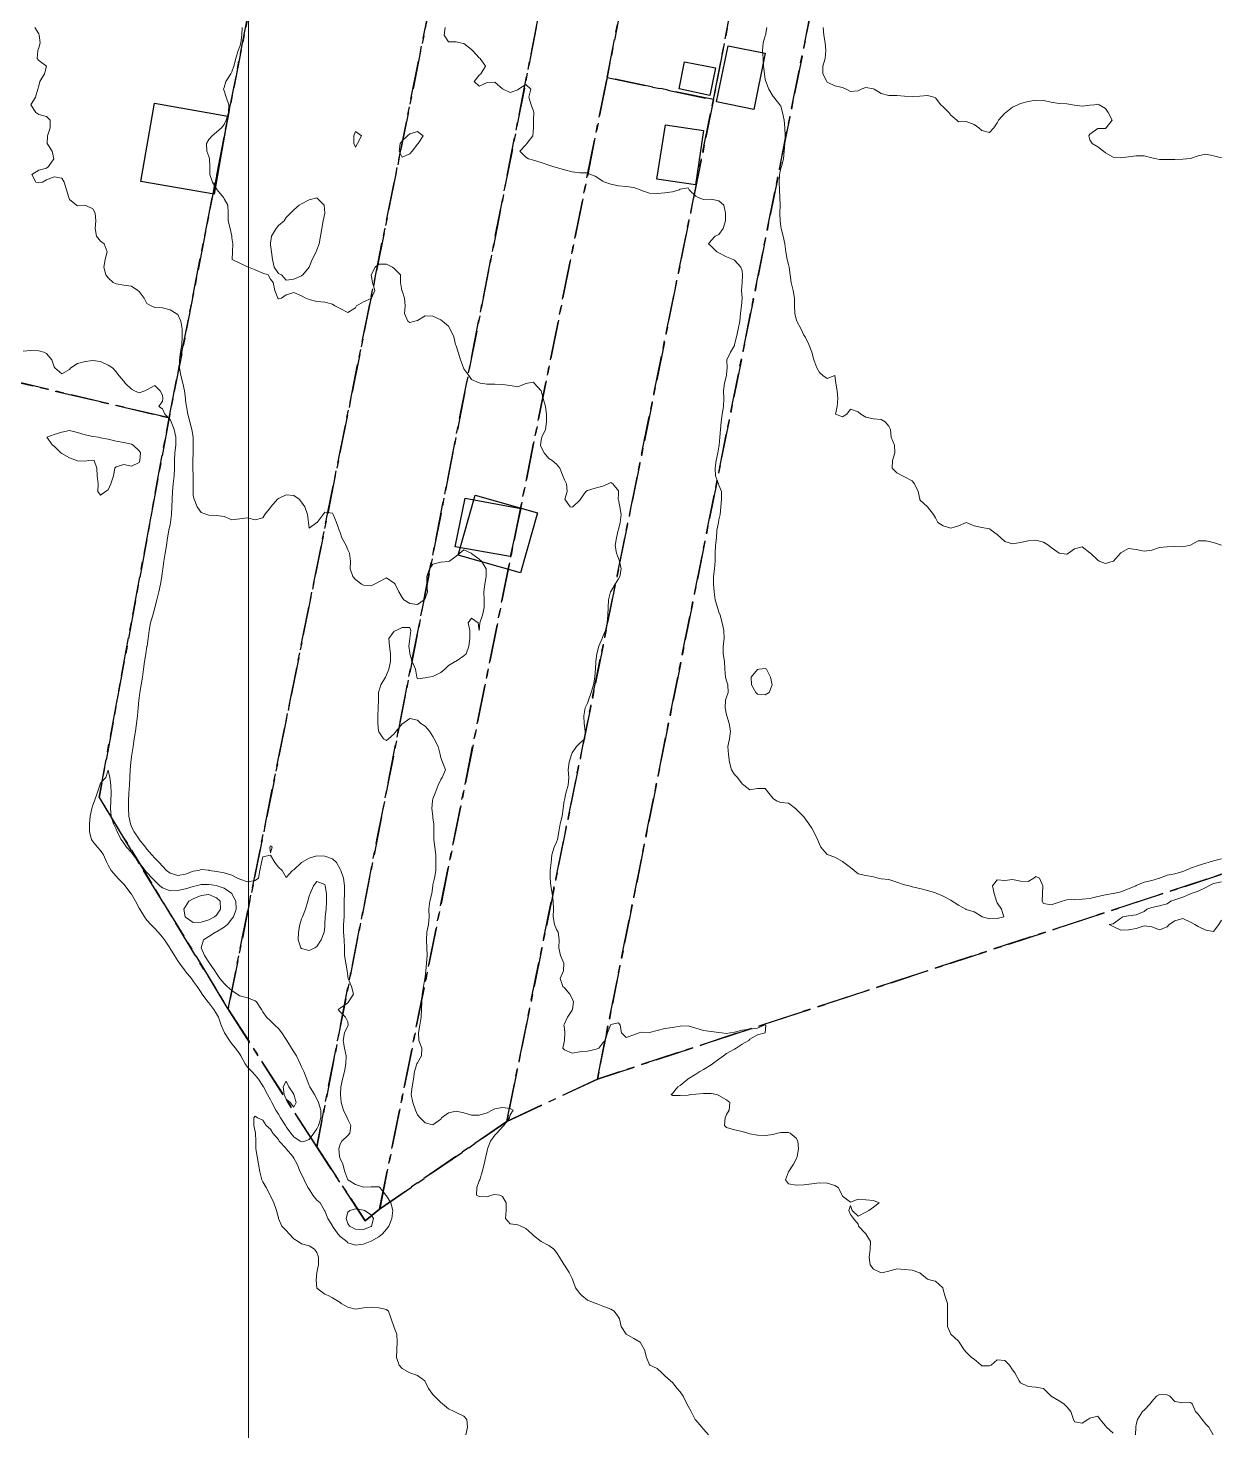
# Model space of a CAD drawing. Header units: centimetres. Extents: x 0 to 642158, y -847 to 649707.
# Drawn here: x 616952.6 to 617029.7, y 621496 to 621586.7 of the extents above; entities that cross this region are included whole.
import ezdxf

# ---------------------------------------------------------------- set-up
doc = ezdxf.new("R2010")
doc.units = ezdxf.units.CM
doc.header["$MEASUREMENT"] = 0
doc.linetypes.add('CENTERX2', pattern=[4, 2.5, -0.5, 0.5, -0.5])
doc.layers.add('MEV_grille', color=254, linetype='Continuous', lineweight=9)
doc.layers.add('WAL_topographie 0.5', color=253, linetype='Continuous', lineweight=20)
doc.layers.add('SPW_batiments', color=7, linetype='Continuous')
doc.layers.add('SPW_parcellaire cadastral', color=7, linetype='CENTERX2', lineweight=25, true_color=0xff0542)

# ---------------------------------------------------------------- blocks, each defined once
blk = doc.blocks.new('*U112')
at = {"layer": 'MEV_grille', "transparency": 33554687}
blk.add_lwpolyline([(0, 1825.476), (0, -1825.476)], dxfattribs=at)
blk = doc.blocks.new('*U113')
at = {"layer": 'MEV_grille', "color": 0, "linetype": 'ByBlock', "lineweight": -2, "transparency": 16777216}
blk.add_blockref('*U112', (1600, 0), dxfattribs=at)

msp = doc.modelspace()

# ---------------------------------------------------------------- linework, layer by layer
at = {"layer": 'SPW_batiments'}
for points in [[(617000.238, 621585.086), (616999.506, 621581.453), (616997.089, 621581.936), (616997.838, 621585.569), (617000.238, 621585.086)], [(616997.021, 621584.136), (616996.656, 621582.353), (616994.672, 621582.769), (616995.021, 621584.536), (616997.021, 621584.136)], [(616959.854, 621576.798), (616960.739, 621581.845), (616965.491, 621581.012), (616964.606, 621575.964), (616959.854, 621576.798)], [(616996.256, 621580.086), (616995.739, 621576.569), (616993.239, 621576.935), (616993.789, 621580.453), (616996.256, 621580.086)], [(616984.425, 621555.652), (616983.742, 621552.534), (616980.192, 621553.167), (616980.825, 621556.317), (616984.425, 621555.652)], [(616984.411, 621551.49), (616980.379, 621552.623), (616981.473, 621556.505), (616985.504, 621555.373), (616984.411, 621551.49)]]:
    msp.add_lwpolyline(points, dxfattribs=at)
at = {"layer": 'SPW_parcellaire cadastral'}
for points in [[(616941.396, 621603.054), (616942.547, 621602.821), (616941.59, 621598.423), (616959.915, 621594.697), (616960.872, 621599.094), (616958.93, 621599.489), (616964.52, 621627.116), (616966.039, 621634.62), (616967.723, 621642.945), (616968.84, 621648.466), (616969.099, 621649.744), (616978.598, 621647.774), (616977.304, 621641.176), (616974.814, 621628.477), (616961.682, 621561.505), (616934.855, 621567.822), (616941.396, 621603.054)], [(616965.501, 621523.284), (616957.161, 621536.964), (616961.682, 621561.505), (616974.814, 621628.477), (616977.304, 621641.176), (616978.598, 621647.774), (616984.319, 621646.588), (616983.954, 621644.979), (616989.751, 621643.744), (616985.983, 621625.275), (616984.688, 621618.807), (616983.473, 621612.675), (616965.501, 621523.284)], [(616971.233, 621514.366), (616965.501, 621523.284), (616983.473, 621612.675), (616984.688, 621618.807), (616985.983, 621625.275), (616989.751, 621643.744), (616990.013, 621645.407), (616996.692, 621644.023), (616996.359, 621642.335), (616994.418, 621632.486), (616993.417, 621627.411), (616992.364, 621622.065), (616971.233, 621514.366)], [(616975.304, 621510.352), (616974.374, 621509.591), (616971.233, 621514.366), (616992.364, 621622.065), (616993.417, 621627.411), (616994.418, 621632.486), (616996.359, 621642.335), (617001.334, 621641.276), (616999.443, 621632.184), (616999.321, 621631.576), (616990.02, 621583.505), (616975.304, 621510.352)], [(617001.334, 621641.276), (617008.157, 621639.821), (617006.385, 621630.913), (617005.61, 621627.018), (617005.452, 621626.221), (617004.655, 621622.216), (617004.424, 621621.056), (616996.893, 621582.081), (616990.02, 621583.505), (616999.321, 621631.576), (616999.443, 621632.184), (617001.334, 621641.276)], [(617013.151, 621638.787), (617011.26, 621629.304), (617009.661, 621621.488), (617008.721, 621617.083), (617003.411, 621588.822), (616989.386, 621518.755), (616983.527, 621516.007), (616996.893, 621582.081), (617004.424, 621621.056), (617004.655, 621622.216), (617005.452, 621626.221), (617005.61, 621627.018), (617006.385, 621630.913), (617008.157, 621639.821), (617013.151, 621638.787)], [(616989.386, 621518.755), (617003.411, 621588.822), (617014.017, 621587.777), (617020.334, 621619.637), (617020.409, 621620.015), (617020.145, 621620.081), (617020.906, 621623.797), (617021.113, 621624.813), (617021.368, 621626.049), (617021.741, 621627.867), (617021.82, 621628.253), (617023.529, 621636.589), (617028.482, 621635.639), (617073.532, 621626.364), (617068.777, 621589.714), (617061.65, 621561.203), (617059.513, 621541.743), (617051.624, 621539.157), (616989.386, 621518.755)], [(616975.304, 621510.352), (616990.02, 621583.505), (616996.893, 621582.081), (616983.527, 621516.007), (616975.304, 621510.352)], [(616876.41, 621581.683), (616934.855, 621567.822), (616961.682, 621561.505)], [(616961.682, 621561.505), (616957.161, 621536.964), (616965.501, 621523.284), (616971.233, 621514.366), (616974.374, 621509.591), (616975.304, 621510.352), (616983.527, 621516.007), (616989.386, 621518.755), (617051.624, 621539.157), (617050.488, 621531.376), (617066.617, 621465.843), (617068.014, 621447.174), (617068.141, 621431.299), (617065.63, 621389.514), (617029.25, 621381.354), (616971.753, 621365.049), (616944.019, 621346.288), (616891.176, 621232.847)]]:
    msp.add_lwpolyline(points, dxfattribs=at)
at = {"layer": 'WAL_topographie 0.5'}
for points in [[(616953.005, 621586.75), (616953.25, 621586.339), (616953.289, 621586.25), (616953.335, 621585.75), (616953.25, 621585.429), (616953.187, 621585.25), (616953.141, 621584.75), (616953.25, 621584.603), (616953.75, 621584.25), (616953.75, 621584.25), (616953.75, 621584.25), (616953.625, 621583.75), (616953.33, 621583.25), (616953.25, 621582.964), (616953.202, 621582.75), (616953.05, 621582.25), (616952.75, 621581.75), (616953.07, 621581.25), (616953.25, 621581.121), (616953.75, 621580.982), (616954, 621580.75), (616953.994, 621580.25), (616953.817, 621579.75), (616953.788, 621579.25), (616954.119, 621578.75), (616954.227, 621578.25), (616953.875, 621577.75), (616953.75, 621577.65), (616953.25, 621577.519), (616952.813, 621577.25), (616953.058, 621576.75), (616953.25, 621576.7), (616953.5, 621576.75), (616953.75, 621576.897), (616954.25, 621577.098), (616954.75, 621577), (616954.895, 621576.75), (616955.053, 621576.25), (616955.203, 621575.75), (616955.25, 621575.625), (616955.7, 621575.25), (616955.75, 621575.224), (616956.249, 621575.25), (616956.25, 621575.25), (616956.25, 621575.25), (616956.75, 621575.017), (616956.893, 621574.75), (616956.952, 621574.25), (616956.91, 621573.75), (616956.993, 621573.25), (616957.25, 621572.922), (616957.477, 621572.75), (616957.683, 621572.25), (616957.553, 621571.75), (616957.469, 621571.25), (616957.583, 621570.75), (616957.75, 621570.559), (616958.075, 621570.25), (616958.25, 621570.17), (616958.75, 621570.096), (616959.25, 621570.02), (616959.652, 621569.75), (616959.75, 621569.668), (616960.081, 621569.25), (616960.25, 621568.908), (616960.523, 621568.75), (616960.75, 621568.648), (616961.25, 621568.62), (616961.75, 621568.482), (616962.144, 621568.25), (616962.25, 621568.181), (616962.432, 621567.75), (616962.521, 621567.25), (616962.539, 621566.75), (616962.501, 621566.25), (616962.421, 621565.75), (616962.364, 621565.25), (616962.357, 621564.75), (616962.434, 621564.25), (616962.576, 621563.75), (616962.679, 621563.25), (616962.735, 621562.75), (616962.75, 621562.611), (616962.8, 621562.25), (616962.896, 621561.75), (616963.027, 621561.25), (616963.16, 621560.75), (616963.236, 621560.25), (616963.248, 621559.75), (616963.237, 621559.25), (616963.222, 621558.75), (616963.22, 621558.25), (616963.236, 621557.75), (616963.237, 621557.25), (616963.234, 621556.75), (616963.25, 621556.477), (616963.298, 621556.25), (616963.494, 621555.75), (616963.75, 621555.383), (616964.114, 621555.25), (616964.25, 621555.209), (616964.75, 621555.189), (616965.25, 621555.135), (616965.75, 621554.917), (616966.25, 621554.985), (616966.75, 621555.048), (616967.25, 621554.905), (616967.75, 621555.037), (616967.866, 621555.25), (616968.25, 621555.712), (616968.271, 621555.75), (616968.696, 621556.25), (616968.75, 621556.289), (616969.25, 621556.523), (616969.75, 621556.494), (616970.099, 621556.25), (616970.25, 621556.058), (616970.469, 621555.75), (616970.627, 621555.25), (616970.694, 621554.75), (616970.75, 621554.369), (616971.25, 621554.74), (616971.258, 621554.75), (616971.652, 621555.25), (616971.75, 621555.408), (616972.25, 621555.35), (616972.293, 621555.25), (616972.505, 621554.75), (616972.691, 621554.25), (616972.75, 621554.083), (616972.866, 621553.75), (616973.13, 621553.25), (616973.25, 621552.972), (616973.349, 621552.75), (616973.411, 621552.25), (616973.395, 621551.75), (616973.562, 621551.25), (616973.75, 621551.062), (616974.135, 621550.75), (616974.25, 621550.685), (616974.75, 621550.637), (616974.969, 621550.75), (616975.25, 621550.911), (616975.75, 621551.158), (616976.25, 621550.825), (616976.302, 621550.75), (616976.545, 621550.25), (616976.75, 621549.887), (616976.875, 621549.75), (616977.25, 621549.507), (616977.75, 621549.434), (616978.179, 621549.75), (616978.25, 621549.83), (616978.39, 621550.25), (616978.354, 621550.75), (616978.346, 621551.25), (616978.524, 621551.75), (616978.75, 621552.056), (616979.25, 621552.184), (616979.75, 621552.223), (616979.815, 621552.25), (616980.25, 621552.564), (616980.485, 621552.75), (616980.75, 621552.981), (616981.224, 621552.75), (616981.25, 621552.743), (616981.75, 621552.379), (616981.889, 621552.25), (616982.183, 621551.75), (616982.196, 621551.25), (616982.1, 621550.75), (616982.05, 621550.25), (616982.056, 621549.75), (616982.054, 621549.25), (616981.962, 621548.75), (616981.775, 621548.25), (616981.75, 621547.75), (616981.75, 621547.75), (616981.75, 621547.75), (616981.679, 621548.25), (616981.25, 621548.55), (616981.028, 621548.25), (616981.147, 621547.75), (616981.141, 621547.25), (616981.074, 621546.75), (616980.9, 621546.25), (616980.75, 621546.116), (616980.25, 621545.781), (616980.198, 621545.75), (616979.75, 621545.485), (616979.529, 621545.25), (616979.25, 621545.04), (616978.75, 621544.791), (616978.472, 621544.75), (616978.25, 621544.693), (616977.75, 621544.635), (616977.706, 621544.75), (616977.617, 621545.25), (616977.407, 621545.75), (616977.255, 621546.25), (616977.25, 621546.321), (616977.189, 621546.75), (616977.25, 621547.25), (616977.25, 621547.25), (616977.321, 621547.75), (616977.25, 621547.95), (616976.75, 621547.956), (616976.361, 621547.75), (616976.25, 621547.704), (616975.893, 621547.25), (616975.946, 621546.75), (616976.011, 621546.25), (616976.007, 621545.75), (616975.905, 621545.25), (616975.75, 621544.895), (616975.687, 621544.75), (616975.388, 621544.25), (616975.25, 621543.806), (616975.227, 621543.75), (616975.223, 621543.25), (616975.206, 621542.75), (616975.18, 621542.25), (616975.185, 621541.75), (616975.235, 621541.25), (616975.25, 621541.197), (616975.554, 621540.75), (616975.75, 621540.635), (616975.875, 621540.75), (616976.25, 621541.067), (616976.38, 621541.25), (616976.75, 621541.715), (616976.801, 621541.75), (616977.25, 621542.057), (616977.75, 621541.954), (616977.969, 621541.75), (616978.25, 621541.57), (616978.535, 621541.25), (616978.75, 621540.898), (616978.826, 621540.75), (616979.08, 621540.25), (616979.218, 621539.75), (616979.25, 621539.531), (616979.368, 621539.25), (616979.567, 621538.75), (616979.342, 621538.25), (616979.25, 621538.125), (616979.081, 621537.75), (616978.889, 621537.25), (616978.75, 621536.864), (616978.713, 621536.75), (616978.685, 621536.25), (616978.739, 621535.75), (616978.75, 621535.625), (616978.798, 621535.25), (616978.815, 621534.75), (616978.816, 621534.25), (616978.879, 621533.75), (616978.942, 621533.25), (616978.936, 621532.75), (616978.933, 621532.25), (616978.846, 621531.75), (616978.75, 621531.313), (616978.74, 621531.25), (616978.67, 621530.75), (616978.555, 621530.25), (616978.484, 621529.75), (616978.511, 621529.25), (616978.453, 621528.75), (616978.345, 621528.25), (616978.323, 621527.75), (616978.363, 621527.25), (616978.381, 621526.75), (616978.342, 621526.25), (616978.294, 621525.75), (616978.25, 621525.361), (616978.235, 621525.25), (616978.144, 621524.75), (616978.059, 621524.25), (616978.023, 621523.75), (616978.019, 621523.25), (616977.996, 621522.75), (616977.912, 621522.25), (616977.807, 621521.75), (616977.847, 621521.25), (616978.037, 621520.75), (616978.017, 621520.25), (616977.75, 621519.813), (616977.714, 621519.75), (616977.549, 621519.25), (616977.493, 621518.75), (616977.415, 621518.25), (616977.35, 621517.75), (616977.46, 621517.25), (616977.626, 621516.75), (616977.75, 621516.434), (616977.925, 621516.25), (616978.25, 621515.933), (616978.75, 621515.787), (616979.25, 621516.162), (616979.313, 621516.25), (616979.75, 621516.563), (616980.25, 621516.68), (616980.75, 621516.571), (616981.25, 621516.429), (616981.75, 621516.411), (616982.25, 621516.574), (616982.592, 621516.75), (616982.75, 621516.836), (616983.25, 621516.917), (616983.75, 621516.85), (616983.938, 621516.75), (616983.75, 621516.45), (616983.697, 621516.25), (616983.33, 621515.75), (616983.25, 621515.663), (616982.885, 621515.25), (616982.75, 621515.133), (616982.476, 621514.75), (616982.285, 621514.25), (616982.25, 621514.125), (616982.162, 621513.75), (616982.058, 621513.25), (616981.926, 621512.75), (616981.776, 621512.25), (616981.75, 621512.174), (616981.579, 621511.75), (616981.571, 621511.25), (616981.75, 621511.169), (616982.25, 621511.147), (616982.536, 621511.25), (616982.75, 621511.294), (616983.083, 621511.25), (616983.25, 621511.162), (616983.483, 621510.75), (616983.481, 621510.25), (616983.454, 621509.75), (616983.75, 621509.386), (616984.25, 621509.335), (616984.434, 621509.25), (616984.75, 621509.092), (616985.156, 621508.75), (616985.25, 621508.635), (616985.75, 621508.25), (616985.75, 621508.25), (616986.25, 621508), (616986.566, 621507.75), (616986.75, 621507.531), (616986.946, 621507.25), (616987.23, 621506.75), (616987.25, 621506.721), (616987.558, 621506.25), (616987.75, 621505.865), (616987.797, 621505.75), (616987.967, 621505.25), (616988.25, 621504.896), (616988.375, 621504.75), (616988.75, 621504.458), (616989.25, 621504.272), (616989.3, 621504.25), (616989.75, 621504.08), (616990.25, 621503.87), (616990.472, 621503.75), (616990.75, 621503.355), (616990.815, 621503.25), (616990.92, 621502.75), (616991.25, 621502.25), (616991.25, 621502.25), (616991.75, 621501.988), (616992.145, 621501.75), (616992.25, 621501.602), (616992.444, 621501.25), (616992.561, 621500.75), (616992.75, 621500.278), (616992.788, 621500.25), (616993.25, 621500.043), (616993.565, 621499.75), (616993.75, 621499.565), (616994.119, 621499.25), (616994.25, 621499.135), (616994.544, 621498.75), (616994.75, 621498.524), (616994.931, 621498.25), (616995.174, 621497.75), (616995.25, 621497.596), (616995.446, 621497.25), (616995.721, 621496.75), (616995.75, 621496.703), (616996.142, 621496.25), (616996.25, 621496.125), (616996.574, 621495.75)], [(616966.412, 621586.75), (616966.387, 621586.25), (616966.325, 621585.75), (616966.25, 621585.508), (616966.159, 621585.25), (616965.994, 621584.75), (616965.863, 621584.25), (616965.75, 621583.884), (616965.673, 621583.75), (616965.355, 621583.25), (616965.25, 621582.875), (616965.203, 621582.75), (616965.25, 621582.653), (616965.383, 621582.25), (616965.544, 621581.75), (616965.517, 621581.25), (616965.372, 621580.75), (616965.25, 621580.464), (616965.066, 621580.25), (616964.75, 621579.983), (616964.463, 621579.75), (616964.25, 621579.5), (616964.096, 621579.25), (616964.134, 621578.75), (616964.25, 621578.396), (616964.289, 621578.25), (616964.323, 621577.75), (616964.32, 621577.25), (616964.486, 621576.75), (616964.75, 621576.311), (616964.786, 621576.25), (616965.2, 621575.75), (616965.25, 621575.677), (616965.482, 621575.25), (616965.508, 621574.75), (616965.498, 621574.25), (616965.624, 621573.75), (616965.743, 621573.25), (616965.75, 621573.139), (616965.807, 621572.75), (616965.775, 621572.25), (616965.767, 621571.75), (616966.25, 621571.509), (616966.75, 621571.279), (616966.81, 621571.25), (616967.25, 621571.086), (616967.75, 621570.868), (616968.083, 621570.75), (616968.25, 621570.464), (616968.416, 621570.25), (616968.528, 621569.75), (616968.708, 621569.25), (616968.75, 621569.2), (616968.95, 621569.25), (616969.25, 621569.464), (616969.75, 621569.607), (616970.25, 621569.406), (616970.528, 621569.25), (616970.75, 621569.159), (616971.25, 621569.028), (616971.75, 621568.989), (616972.25, 621568.857), (616972.4, 621568.75), (616972.75, 621568.575), (616973.25, 621568.325), (616973.75, 621568.63), (616973.813, 621568.75), (616974.25, 621569.003), (616974.75, 621569.234), (616974.782, 621569.25), (616974.988, 621569.75), (616974.837, 621570.25), (616974.762, 621570.75), (616975.021, 621571.25), (616975.25, 621571.438), (616975.75, 621571.437), (616976.141, 621571.25), (616976.25, 621571.155), (616976.645, 621570.75), (616976.647, 621570.25), (616976.736, 621569.75), (616976.75, 621569.719), (616976.913, 621569.25), (616976.952, 621568.75), (616976.906, 621568.25), (616977.13, 621567.75), (616977.25, 621567.667), (616977.583, 621567.75), (616977.75, 621567.795), (616978.25, 621568.11), (616978.75, 621568.083), (616979.25, 621567.846), (616979.364, 621567.75), (616979.75, 621567.435), (616979.872, 621567.25), (616980.096, 621566.75), (616980.22, 621566.25), (616980.25, 621566.159), (616980.377, 621565.75), (616980.535, 621565.25), (616980.723, 621564.75), (616980.75, 621564.673), (616981.074, 621564.25), (616981.25, 621563.989), (616981.75, 621563.764), (616981.806, 621563.75), (616982.25, 621563.693), (616982.75, 621563.678), (616983.25, 621563.668), (616983.75, 621563.591), (616984.25, 621563.52), (616984.75, 621563.724), (616984.875, 621563.75), (616985.25, 621563.809), (616985.301, 621563.75), (616985.75, 621563.25), (616985.75, 621563.25), (616985.877, 621562.75), (616986.023, 621562.25), (616986.087, 621561.75), (616986.09, 621561.25), (616986.025, 621560.75), (616985.799, 621560.25), (616985.75, 621560.068), (616985.709, 621559.75), (616985.75, 621559.62), (616985.954, 621559.25), (616986.25, 621558.887), (616986.462, 621558.75), (616986.75, 621558.508), (616986.961, 621558.25), (616987.153, 621557.75), (616987.25, 621557.5), (616987.38, 621557.25), (616987.43, 621556.75), (616987.274, 621556.25), (616987.625, 621555.75), (616987.75, 621555.724), (616987.809, 621555.75), (616988.25, 621556.191), (616988.288, 621556.25), (616988.645, 621556.75), (616988.75, 621556.815), (616989.25, 621556.964), (616989.75, 621557.099), (616990.083, 621557.25), (616990.25, 621557.326), (616990.389, 621557.25), (616990.75, 621556.786), (616990.756, 621556.75), (616990.75, 621556.583), (616990.73, 621556.25), (616990.75, 621556.208), (616990.839, 621555.75), (616990.933, 621555.25), (616990.867, 621554.75), (616990.75, 621554.296), (616990.733, 621554.25), (616990.616, 621553.75), (616990.547, 621553.25), (616990.623, 621552.75), (616990.75, 621552.405), (616990.814, 621552.25), (616990.926, 621551.75), (616990.841, 621551.25), (616990.75, 621551.103), (616990.539, 621550.75), (616990.25, 621550.279), (616990.238, 621550.25), (616990.11, 621549.75), (616990.087, 621549.25), (616990.071, 621548.75), (616990.026, 621548.25), (616989.905, 621547.75), (616989.75, 621547.371), (616989.695, 621547.25), (616989.491, 621546.75), (616989.347, 621546.25), (616989.29, 621545.75), (616989.272, 621545.25), (616989.25, 621545.062), (616989.213, 621544.75), (616989.128, 621544.25), (616988.992, 621543.75), (616988.809, 621543.25), (616988.75, 621543.069), (616988.597, 621542.75), (616988.503, 621542.25), (616988.525, 621541.75), (616988.601, 621541.25), (616988.573, 621540.75), (616988.25, 621540.473), (616988.034, 621540.25), (616987.75, 621539.838), (616987.716, 621539.75), (616987.56, 621539.25), (616987.498, 621538.75), (616987.538, 621538.25), (616987.497, 621537.75), (616987.343, 621537.25), (616987.25, 621536.79), (616987.241, 621536.75), (616987.175, 621536.25), (616987.104, 621535.75), (616986.983, 621535.25), (616986.884, 621534.75), (616986.808, 621534.25), (616986.75, 621534.068), (616986.598, 621533.75), (616986.444, 621533.25), (616986.395, 621532.75), (616986.34, 621532.25), (616986.324, 621531.75), (616986.383, 621531.25), (616986.456, 621530.75), (616986.524, 621530.25), (616986.546, 621529.75), (616986.535, 621529.25), (616986.621, 621528.75), (616986.75, 621528.421), (616986.85, 621528.25), (616986.907, 621527.75), (616986.886, 621527.25), (616987.007, 621526.75), (616987.21, 621526.25), (616987.206, 621525.75), (616986.971, 621525.25), (616987.152, 621524.75), (616987.25, 621524.652), (616987.596, 621524.25), (616987.75, 621523.964), (616987.837, 621523.75), (616987.779, 621523.25), (616987.75, 621523.201), (616987.455, 621522.75), (616987.25, 621522.329), (616987.208, 621522.25), (616987.25, 621522.019), (616987.29, 621521.75), (616987.25, 621521.25), (616987.25, 621521.25), (616987.159, 621520.75), (616987.25, 621520.647), (616987.75, 621520.433), (616988.25, 621520.507), (616988.75, 621520.564), (616989.25, 621520.658), (616989.482, 621520.75), (616989.75, 621521.091), (616989.896, 621521.25), (616990.044, 621521.75), (616990.231, 621522.25), (616990.25, 621522.288), (616990.75, 621522.388), (616990.861, 621522.25), (616990.946, 621521.75), (616991.25, 621521.432), (616991.75, 621521.605), (616992.096, 621521.75), (616992.25, 621521.783), (616992.75, 621521.767), (616993.25, 621521.896), (616993.75, 621522.016), (616994.25, 621522.082), (616994.75, 621522.182), (616995.25, 621522.196), (616995.75, 621522.043), (616996.25, 621521.899), (616996.75, 621521.834), (616997.25, 621521.766), (616997.417, 621521.75), (616997.75, 621521.708), (616997.977, 621521.75), (616998.25, 621521.787), (616998.75, 621521.906), (616999.25, 621521.974), (616999.75, 621522.056), (617000.179, 621522.25), (617000.25, 621522.264), (617000.294, 621522.25), (617000.25, 621521.75), (617000.25, 621521.75), (616999.75, 621521.604), (616999.25, 621521.324), (616999.186, 621521.25), (616998.75, 621521.006), (616998.374, 621520.75), (616998.25, 621520.683), (616997.75, 621520.41), (616997.555, 621520.25), (616997.25, 621520.044), (616996.844, 621519.75), (616996.75, 621519.672), (616996.25, 621519.372), (616996.008, 621519.25), (616995.75, 621519.061), (616995.25, 621518.765), (616995.228, 621518.75), (616994.75, 621518.335), (616994.591, 621518.25), (616994.25, 621517.815), (616994.17, 621517.75), (616994.25, 621517.687), (616994.75, 621517.684), (616995.25, 621517.723), (616995.438, 621517.75), (616995.75, 621517.785), (616996.25, 621517.83), (616996.75, 621517.813), (616997.107, 621517.75), (616997.25, 621517.7), (616997.75, 621517.408), (616997.964, 621517.25), (616997.902, 621516.75), (616997.75, 621516.458), (616997.661, 621516.25), (616997.619, 621515.75), (616997.75, 621515.614), (616998.25, 621515.476), (616998.75, 621515.372), (616999.125, 621515.25), (616999.25, 621515.208), (616999.75, 621515.125), (617000.25, 621515.103), (617000.75, 621515.174), (617001.028, 621515.25), (617001.25, 621515.304), (617001.75, 621515.293), (617001.865, 621515.25), (617002.25, 621514.938), (617002.361, 621514.75), (617002.403, 621514.25), (617002.321, 621513.75), (617002.25, 621513.571), (617002.063, 621513.25), (617001.75, 621512.75), (617001.75, 621512.75), (617001.546, 621512.25), (617001.75, 621511.985), (617002.25, 621511.893), (617002.75, 621511.91), (617003.25, 621511.982), (617003.75, 621512.055), (617004.25, 621512.015), (617004.75, 621511.868), (617004.96, 621511.75), (617005.228, 621511.25), (617005.25, 621511.187), (617005.75, 621510.792), (617006.25, 621510.979), (617006.75, 621510.944), (617007.25, 621510.91), (617007.614, 621510.75), (617007.25, 621510.464), (617006.95, 621510.25), (617006.75, 621510.139), (617006.25, 621509.9), (617005.861, 621510.25), (617005.75, 621510.583), (617005.659, 621510.25), (617005.75, 621510), (617005.95, 621509.75), (617006.25, 621509.375), (617006.286, 621509.25), (617006.75, 621508.75), (617006.75, 621508.75), (617007.044, 621508.25), (617007.028, 621507.75), (617006.967, 621507.25), (617007.042, 621506.75), (617007.25, 621506.472), (617007.694, 621506.25), (617007.75, 621506.233), (617007.875, 621506.25), (617008.25, 621506.333), (617008.75, 621506.475), (617009.25, 621506.432), (617009.75, 621506.409), (617010.187, 621506.25), (617010.25, 621506.219), (617010.75, 621505.81), (617010.964, 621505.75), (617011.25, 621505.679), (617011.73, 621505.25), (617011.75, 621505.15), (617011.855, 621504.75), (617012.036, 621504.25), (617012.04, 621503.75), (617012.04, 621503.25), (617012.028, 621502.75), (617012.25, 621502.25), (617012.25, 621502.25), (617012.75, 621501.798), (617012.796, 621501.75), (617013.12, 621501.25), (617013.25, 621501.092), (617013.592, 621500.75), (617013.75, 621500.635), (617014.204, 621500.25), (617014.25, 621500.214), (617014.75, 621500.203), (617014.85, 621500.25), (617015.25, 621500.603), (617015.75, 621500.55), (617016.05, 621500.25), (617016.25, 621499.964), (617016.4, 621499.75), (617016.667, 621499.25), (617016.75, 621499.113), (617017.25, 621498.883), (617017.75, 621498.829), (617018.25, 621498.75), (617018.25, 621498.75), (617018.75, 621498.25), (617018.75, 621498.25), (617019.25, 621497.961), (617019.558, 621497.75), (617019.75, 621497.571), (617020.015, 621497.25), (617020.189, 621496.75), (617020.25, 621496.594), (617020.75, 621496.5), (617021.117, 621496.75), (617021.25, 621496.833), (617021.75, 621496.95), (617021.917, 621496.75), (617022.25, 621496.329), (617022.315, 621496.25), (617022.75, 621495.865)], [(616979.542, 621586.75), (616979.475, 621586.25), (616979.75, 621585.818), (616980.25, 621585.82), (616980.516, 621585.75), (616980.75, 621585.71), (616981.25, 621585.317), (616981.314, 621585.25), (616981.75, 621584.785), (616981.813, 621584.75), (616982.15, 621584.25), (616981.844, 621583.75), (616981.75, 621583.667), (616981.424, 621583.25), (616981.75, 621582.962), (616982.25, 621583.182), (616982.75, 621583.212), (616983.25, 621582.783), (616983.292, 621582.75), (616983.75, 621582.538), (616984.25, 621582.708), (616984.286, 621582.75), (616984.75, 621583.06), (616985.092, 621582.75), (616984.95, 621582.25), (616985.094, 621581.75), (616985.25, 621581.333), (616985.272, 621581.25), (616985.263, 621580.75), (616985.25, 621580.25), (616985.25, 621580.25), (616985.212, 621579.75), (616984.824, 621579.25), (616984.75, 621579.161), (616984.379, 621578.75), (616984.75, 621578.367), (616984.934, 621578.25), (616985.25, 621578.165), (616985.75, 621578.014), (616986.25, 621577.85), (616986.5, 621577.75), (616986.75, 621577.685), (616987.25, 621577.541), (616987.75, 621577.407), (616988.25, 621577.339), (616988.75, 621577.339), (616988.94, 621577.25), (616989.25, 621577.125), (616989.75, 621576.813), (616989.864, 621576.75), (616990.25, 621576.609), (616990.75, 621576.502), (616991.25, 621576.465), (616991.75, 621576.407), (616992.147, 621576.25), (616992.25, 621576.207), (616992.75, 621576.035), (616993.25, 621576.011), (616993.75, 621576.046), (616994.25, 621576.115), (616994.685, 621576.25), (616994.75, 621576.296), (616995.25, 621576.371), (616995.323, 621576.25), (616995.75, 621575.832), (616995.898, 621575.75), (616996.25, 621575.634), (616996.75, 621575.651), (616997.25, 621575.532), (616997.566, 621575.25), (616997.68, 621574.75), (616997.674, 621574.25), (616997.528, 621573.75), (616997.25, 621573.353), (616997, 621573.25), (616996.75, 621572.981), (616996.574, 621572.75), (616996.75, 621572.604), (616997.113, 621572.25), (616997.25, 621572.167), (616997.75, 621571.911), (616998.163, 621571.75), (616998.25, 621571.701), (616998.67, 621571.25), (616998.75, 621571.016), (616998.783, 621570.75), (616998.75, 621570.25), (616998.75, 621570.25), (616998.714, 621569.75), (616998.75, 621569.25), (616998.75, 621569.25), (616998.75, 621569.25), (616998.705, 621568.75), (616998.637, 621568.25), (616998.597, 621567.75), (616998.503, 621567.25), (616998.376, 621566.75), (616998.265, 621566.25), (616998.25, 621566.187), (616997.989, 621565.75), (616997.758, 621565.25), (616997.78, 621564.75), (616997.75, 621564.333), (616997.745, 621564.25), (616997.617, 621563.75), (616997.539, 621563.25), (616997.563, 621562.75), (616997.556, 621562.25), (616997.461, 621561.75), (616997.399, 621561.25), (616997.352, 621560.75), (616997.309, 621560.25), (616997.271, 621559.75), (616997.25, 621559.629), (616997.174, 621559.25), (616997.079, 621558.75), (616997.011, 621558.25), (616997.021, 621557.75), (616997.215, 621557.25), (616997.25, 621557.16), (616997.415, 621556.75), (616997.418, 621556.25), (616997.373, 621555.75), (616997.337, 621555.25), (616997.25, 621554.904), (616997.22, 621554.75), (616997.124, 621554.25), (616997.088, 621553.75), (616997.037, 621553.25), (616997.007, 621552.75), (616997.003, 621552.25), (616996.954, 621551.75), (616996.907, 621551.25), (616996.894, 621550.75), (616996.931, 621550.25), (616997.007, 621549.75), (616997.148, 621549.25), (616997.25, 621548.95), (616997.331, 621548.75), (616997.461, 621548.25), (616997.568, 621547.75), (616997.583, 621547.25), (616997.516, 621546.75), (616997.516, 621546.25), (616997.602, 621545.75), (616997.639, 621545.25), (616997.669, 621544.75), (616997.75, 621544.5), (616997.816, 621544.25), (616997.84, 621543.75), (616997.75, 621543.45), (616997.679, 621543.25), (616997.648, 621542.75), (616997.75, 621542.296), (616997.764, 621542.25), (616997.912, 621541.75), (616998.009, 621541.25), (616997.929, 621540.75), (616997.833, 621540.25), (616997.875, 621539.75), (616997.942, 621539.25), (616998.06, 621538.75), (616998.25, 621538.445), (616998.456, 621538.25), (616998.75, 621537.833), (616998.85, 621537.75), (616999.25, 621537.464), (616999.75, 621537.55), (617000.25, 621537.542), (617000.484, 621537.25), (617000.75, 621536.887), (617000.964, 621536.75), (617001.25, 621536.639), (617001.75, 621536.583), (617002.194, 621536.25), (617002.25, 621536.204), (617002.704, 621535.75), (617002.75, 621535.719), (617003.076, 621535.25), (617003.25, 621534.984), (617003.385, 621534.75), (617003.619, 621534.25), (617003.75, 621533.95), (617003.841, 621533.75), (617004.25, 621533.276), (617004.306, 621533.25), (617004.75, 621533.102), (617005.25, 621532.815), (617005.333, 621532.75), (617005.75, 621532.438), (617006, 621532.25), (617006.25, 621532.025), (617006.75, 621531.917), (617007.25, 621531.829), (617007.55, 621531.75), (617007.75, 621531.706), (617008.25, 621531.656), (617008.75, 621531.485), (617009.25, 621531.315), (617009.55, 621531.25), (617009.75, 621531.194), (617010.25, 621531.083), (617010.75, 621530.95), (617011.25, 621530.798), (617011.35, 621530.75), (617011.75, 621530.59), (617012.25, 621530.313), (617012.344, 621530.25), (617012.75, 621529.99), (617013.212, 621529.75), (617013.25, 621529.728), (617013.75, 621529.558), (617014.25, 621529.271), (617014.286, 621529.25), (617014.75, 621529.115), (617015.25, 621529.135), (617015.679, 621529.25), (617015.539, 621529.75), (617015.25, 621530.143), (617015.198, 621530.25), (617015.047, 621530.75), (617014.944, 621531.25), (617015.25, 621531.63), (617015.75, 621531.594), (617016.25, 621531.648), (617016.75, 621531.542), (617017.25, 621531.538), (617017.618, 621531.75), (617017.75, 621531.843), (617017.977, 621531.75), (617018.198, 621531.25), (617018.17, 621530.75), (617018.156, 621530.25), (617018.25, 621530.1), (617018.75, 621530.026), (617019.25, 621530.202), (617019.454, 621530.25), (617019.75, 621530.347), (617020.25, 621530.373), (617020.75, 621530.389), (617021.25, 621530.419), (617021.75, 621530.555), (617022.25, 621530.676), (617022.75, 621530.745), (617022.775, 621530.75), (617023.25, 621530.86), (617023.75, 621531.061), (617024.226, 621531.25), (617024.25, 621531.264), (617024.75, 621531.476), (617025.25, 621531.604), (617025.75, 621531.746), (617025.764, 621531.75), (617026.25, 621531.928), (617026.75, 621532.034), (617027.25, 621532.175), (617027.436, 621532.25), (617027.75, 621532.397), (617028.25, 621532.565), (617028.75, 621532.709), (617028.907, 621532.75), (617029.25, 621532.858), (617029.75, 621532.99)], [(617000.353, 621586.75), (617000.258, 621586.25), (617000.25, 621586.206), (617000.106, 621585.75), (617000.077, 621585.25), (617000.107, 621584.75), (617000.135, 621584.25), (617000.193, 621583.75), (617000.25, 621583.383), (617000.288, 621583.25), (617000.472, 621582.75), (617000.75, 621582.274), (617000.796, 621582.25), (617001.185, 621581.75), (617001.25, 621581.656), (617001.357, 621581.25), (617001.471, 621580.75), (617001.522, 621580.25), (617001.545, 621579.75), (617001.513, 621579.25), (617001.467, 621578.75), (617001.435, 621578.25), (617001.287, 621577.75), (617001.25, 621577.645), (617001.16, 621577.25), (617001.139, 621576.75), (617001.165, 621576.25), (617001.19, 621575.75), (617001.201, 621575.25), (617001.19, 621574.75), (617001.201, 621574.25), (617001.25, 621573.875), (617001.281, 621573.75), (617001.41, 621573.25), (617001.51, 621572.75), (617001.57, 621572.25), (617001.662, 621571.75), (617001.75, 621571.417), (617001.792, 621571.25), (617001.85, 621570.75), (617001.922, 621570.25), (617002.056, 621569.75), (617002.141, 621569.25), (617002.144, 621568.75), (617002.153, 621568.25), (617002.25, 621567.889), (617002.296, 621567.75), (617002.575, 621567.25), (617002.75, 621566.85), (617002.818, 621566.75), (617003.062, 621566.25), (617003.25, 621565.75), (617003.25, 621565.75), (617003.398, 621565.25), (617003.583, 621564.75), (617003.75, 621564.429), (617003.977, 621564.25), (617004.25, 621564.05), (617004.75, 621564.25), (617004.75, 621564.25), (617004.75, 621564.25), (617004.81, 621563.75), (617004.888, 621563.25), (617004.94, 621562.75), (617004.904, 621562.25), (617004.796, 621561.75), (617005.25, 621561.565), (617005.513, 621561.75), (617005.75, 621562.071), (617006.25, 621561.89), (617006.425, 621561.75), (617006.75, 621561.559), (617007.25, 621561.444), (617007.75, 621561.39), (617007.994, 621561.25), (617008.25, 621560.964), (617008.344, 621560.75), (617008.395, 621560.25), (617008.598, 621559.75), (617008.635, 621559.25), (617008.467, 621558.75), (617008.45, 621558.25), (617008.75, 621557.95), (617009.125, 621557.75), (617009.25, 621557.687), (617009.75, 621557.442), (617009.906, 621557.25), (617010.133, 621556.75), (617010.235, 621556.25), (617010.25, 621556.214), (617010.75, 621555.75), (617010.75, 621555.75), (617011.137, 621555.25), (617011.25, 621555.042), (617011.402, 621554.75), (617011.75, 621554.515), (617012.25, 621554.382), (617012.75, 621554.523), (617013.25, 621554.75), (617013.25, 621554.75), (617013.25, 621554.75), (617013.75, 621554.531), (617014.25, 621554.425), (617014.75, 621554.321), (617014.865, 621554.25), (617015.25, 621553.972), (617015.485, 621553.75), (617015.75, 621553.513), (617016.25, 621553.369), (617016.75, 621553.437), (617017.25, 621553.558), (617017.75, 621553.604), (617018.25, 621553.46), (617018.583, 621553.25), (617018.75, 621553.125), (617019.25, 621552.75), (617019.25, 621552.75), (617019.75, 621552.697), (617019.861, 621552.75), (617020.25, 621553.041), (617020.75, 621553.167), (617021.25, 621552.781), (617021.283, 621552.75), (617021.75, 621552.313), (617021.85, 621552.25), (617022.25, 621552.083), (617022.75, 621552.231), (617022.774, 621552.25), (617023.225, 621552.75), (617023.25, 621552.775), (617023.75, 621553.054), (617024.25, 621552.991), (617024.75, 621552.885), (617025.25, 621552.962), (617025.75, 621553.121), (617026.25, 621553.169), (617026.75, 621553.19), (617027.25, 621553.159), (617027.65, 621553.25), (617027.75, 621553.274), (617028.25, 621553.546), (617028.75, 621553.553), (617029.25, 621553.444), (617029.75, 621553.271)], [(617003.984, 621586.75), (617004.034, 621586.25), (617004.12, 621585.75), (617004.175, 621585.25), (617004.117, 621584.75), (617003.962, 621584.25), (617003.967, 621583.75), (617004.226, 621583.25), (617004.25, 621583.208), (617004.75, 621582.974), (617005.25, 621582.86), (617005.475, 621582.75), (617005.75, 621582.613), (617006.25, 621582.661), (617006.45, 621582.75), (617006.75, 621582.865), (617007.25, 621582.774), (617007.281, 621582.75), (617007.75, 621582.487), (617008.25, 621582.354), (617008.75, 621582.35), (617009.25, 621582.31), (617009.75, 621582.288), (617010.25, 621582.311), (617010.75, 621582.35), (617011.15, 621582.25), (617011.25, 621582.2), (617011.605, 621581.75), (617011.75, 621581.609), (617012.128, 621581.25), (617012.25, 621581.07), (617012.631, 621580.75), (617012.75, 621580.636), (617013.25, 621580.658), (617013.75, 621580.477), (617014.053, 621580.25), (617014.25, 621580.091), (617014.75, 621579.947), (617015.024, 621580.25), (617015.25, 621580.578), (617015.344, 621580.75), (617015.75, 621581.198), (617015.813, 621581.25), (617016.25, 621581.587), (617016.577, 621581.75), (617016.75, 621581.838), (617017.25, 621581.958), (617017.75, 621582.038), (617018.25, 621582.025), (617018.75, 621581.913), (617019.25, 621581.826), (617019.75, 621581.809), (617020.125, 621581.75), (617020.25, 621581.726), (617020.75, 621581.66), (617021.25, 621581.718), (617021.536, 621581.75), (617021.75, 621581.783), (617021.85, 621581.75), (617022.25, 621581.51), (617022.426, 621581.25), (617022.692, 621580.75), (617022.296, 621580.25), (617022.25, 621580.222), (617021.75, 621580.221), (617021.25, 621579.859), (617021.176, 621579.75), (617021.25, 621579.472), (617021.404, 621579.25), (617021.75, 621579.036), (617022.137, 621578.75), (617022.25, 621578.641), (617022.75, 621578.357), (617023.25, 621578.324), (617023.75, 621578.38), (617024.25, 621578.446), (617024.75, 621578.454), (617025.25, 621578.308), (617025.55, 621578.25), (617025.75, 621578.214), (617026.25, 621578.208), (617026.75, 621578.208), (617027.25, 621578.227), (617027.5, 621578.25), (617027.75, 621578.275), (617028.25, 621578.44), (617028.75, 621578.563), (617029.25, 621578.454), (617029.75, 621578.31)], [(616973.879, 621579.25), (616973.75, 621579.016), (616973.626, 621579.25), (616973.639, 621579.75), (616973.75, 621580.014), (616974.135, 621579.75), (616973.879, 621579.25)], [(616977.414, 621578.75), (616977.25, 621578.582), (616976.75, 621578.368), (616976.556, 621578.75), (616976.638, 621579.25), (616976.75, 621579.426), (616977.103, 621579.75), (616977.25, 621579.877), (616977.75, 621580.028), (616978.12, 621579.75), (616977.799, 621579.25), (616977.75, 621579.201), (616977.414, 621578.75)], [(616970.327, 621570.75), (616970.25, 621570.694), (616969.75, 621570.483), (616969.25, 621570.417), (616968.964, 621570.75), (616968.75, 621570.833), (616968.482, 621571.25), (616968.373, 621571.75), (616968.299, 621572.25), (616968.25, 621572.7), (616968.241, 621572.75), (616968.25, 621572.796), (616968.31, 621573.25), (616968.603, 621573.75), (616968.75, 621573.942), (616969.135, 621574.25), (616969.25, 621574.47), (616969.542, 621574.75), (616969.75, 621574.967), (616970.092, 621575.25), (616970.25, 621575.347), (616970.75, 621575.603), (616971.25, 621575.724), (616971.712, 621575.25), (616971.75, 621574.75), (616971.75, 621574.75), (616971.75, 621574.75), (616971.645, 621574.25), (616971.557, 621573.75), (616971.482, 621573.25), (616971.398, 621572.75), (616971.25, 621572.368), (616971.192, 621572.25), (616970.933, 621571.75), (616970.75, 621571.25), (616970.75, 621571.25), (616970.327, 621570.75)], [(616952.25, 621565.826), (616952.75, 621565.856), (616953.25, 621565.845), (616953.587, 621565.75), (616953.75, 621565.664), (616954.094, 621565.25), (616954.25, 621564.801), (616954.301, 621564.75), (616954.75, 621564.352), (616955.25, 621564.628), (616955.329, 621564.75), (616955.75, 621565.017), (616956.25, 621565.153), (616956.75, 621565.208), (616957.25, 621565.155), (616957.75, 621564.905), (616958.032, 621564.75), (616958.25, 621564.492), (616958.436, 621564.25), (616958.75, 621563.885), (616958.846, 621563.75), (616959.25, 621563.354), (616959.454, 621563.25), (616959.75, 621563.131), (616960.113, 621563.25), (616960.25, 621563.323), (616960.75, 621563.592), (616961.11, 621563.25), (616961.25, 621562.964), (616961.283, 621562.75), (616961.25, 621562.588), (616961.027, 621562.25), (616961.25, 621562.086), (616961.417, 621561.75), (616961.75, 621561.405), (616961.823, 621561.25), (616962.009, 621560.75), (616962.123, 621560.25), (616962.117, 621559.75), (616962.055, 621559.25), (616962.035, 621558.75), (616962.035, 621558.25), (616962.002, 621557.75), (616961.955, 621557.25), (616961.912, 621556.75), (616961.875, 621556.25), (616961.86, 621555.75), (616961.842, 621555.25), (616961.778, 621554.75), (616961.75, 621554.621), (616961.668, 621554.25), (616961.579, 621553.75), (616961.519, 621553.25), (616961.435, 621552.75), (616961.332, 621552.25), (616961.268, 621551.75), (616961.25, 621551.607), (616961.212, 621551.25), (616961.12, 621550.75), (616961.009, 621550.25), (616960.889, 621549.75), (616960.757, 621549.25), (616960.75, 621549.228), (616960.622, 621548.75), (616960.49, 621548.25), (616960.386, 621547.75), (616960.32, 621547.25), (616960.254, 621546.75), (616960.25, 621546.726), (616960.17, 621546.25), (616960.087, 621545.75), (616960.026, 621545.25), (616959.964, 621544.75), (616959.879, 621544.25), (616959.798, 621543.75), (616959.75, 621543.4), (616959.731, 621543.25), (616959.679, 621542.75), (616959.633, 621542.25), (616959.575, 621541.75), (616959.507, 621541.25), (616959.432, 621540.75), (616959.359, 621540.25), (616959.28, 621539.75), (616959.25, 621539.559), (616959.212, 621539.25), (616959.169, 621538.75), (616959.141, 621538.25), (616959.117, 621537.75), (616959.084, 621537.25), (616959.047, 621536.75), (616959.049, 621536.25), (616959.087, 621535.75), (616959.177, 621535.25), (616959.25, 621535.07), (616959.418, 621534.75), (616959.75, 621534.258), (616959.756, 621534.25), (616960.156, 621533.75), (616960.25, 621533.62), (616960.565, 621533.25), (616960.75, 621533.046), (616961.037, 621532.75), (616961.25, 621532.516), (616961.525, 621532.25), (616961.75, 621532.075), (616962.25, 621531.926), (616962.75, 621532.009), (616963.25, 621532.187), (616963.589, 621532.25), (616963.75, 621532.297), (616964.25, 621532.257), (616964.28, 621532.25), (616964.75, 621532.181), (616965.25, 621532.089), (616965.75, 621531.929), (616966.112, 621531.75), (616966.25, 621531.688), (616966.75, 621531.516), (616967.25, 621531.585), (616967.474, 621531.75), (616967.55, 621532.25), (616967.65, 621532.75), (616967.75, 621533.117), (616968.25, 621533.236), (616968.515, 621532.75), (616968.75, 621532.452), (616968.994, 621532.25), (616969.25, 621531.792), (616969.657, 621532.25), (616969.75, 621532.289), (616970.242, 621532.75), (616970.25, 621532.755), (616970.75, 621533.045), (616971.25, 621533.18), (616971.75, 621533.175), (616972.25, 621532.988), (616972.511, 621532.75), (616972.75, 621532.328), (616972.791, 621532.25), (616972.969, 621531.75), (616973.037, 621531.25), (616973.028, 621530.75), (616973.005, 621530.25), (616973, 621529.75), (616972.997, 621529.25), (616972.974, 621528.75), (616972.966, 621528.25), (616973.003, 621527.75), (616973.026, 621527.25), (616973.034, 621526.75), (616973.125, 621526.25), (616973.206, 621525.75), (616973.25, 621525.417), (616973.274, 621525.25), (616973.487, 621524.75), (616973.607, 621524.25), (616973.29, 621523.75), (616973.25, 621523.689), (616972.75, 621523.345), (616972.625, 621523.25), (616972.75, 621523.104), (616973.104, 621522.75), (616973.25, 621522.458), (616973.272, 621522.25), (616973.25, 621522.19), (616973.032, 621521.75), (616972.947, 621521.25), (616973.039, 621520.75), (616973.135, 621520.25), (616973.116, 621519.75), (616973.035, 621519.25), (616972.9, 621518.75), (616972.791, 621518.25), (616972.772, 621517.75), (616972.823, 621517.25), (616972.966, 621516.75), (616973.194, 621516.25), (616973.25, 621516.144), (616973.441, 621515.75), (616973.382, 621515.25), (616973.25, 621515.109), (616972.867, 621514.75), (616972.75, 621514.556), (616972.663, 621514.25), (616972.712, 621513.75), (616972.75, 621513.609), (616972.913, 621513.25), (616973.058, 621512.75), (616973.24, 621512.25), (616973.25, 621512.241), (616973.75, 621511.947), (616974.25, 621511.771), (616974.75, 621511.785), (616975.25, 621511.785), (616975.307, 621511.75), (616975.711, 621511.25), (616975.75, 621511.212), (616976.028, 621510.75), (616976.156, 621510.25), (616976.091, 621509.75), (616975.903, 621509.25), (616975.75, 621509.056), (616975.488, 621508.75), (616975.25, 621508.547), (616974.75, 621508.264), (616974.693, 621508.25), (616974.25, 621508.078), (616973.75, 621508.019), (616973.25, 621508.166), (616973.174, 621508.25), (616972.75, 621508.571), (616972.596, 621508.75), (616972.253, 621509.25), (616972.25, 621509.256), (616971.948, 621509.75), (616971.75, 621510.232), (616971.74, 621510.25), (616971.456, 621510.75), (616971.25, 621510.933), (616970.978, 621511.25), (616970.75, 621511.643), (616970.654, 621511.75), (616970.42, 621512.25), (616970.25, 621512.616), (616970.167, 621512.75), (616969.96, 621513.25), (616969.75, 621513.64), (616969.68, 621513.75), (616969.258, 621514.25), (616969.25, 621514.259), (616968.809, 621514.75), (616968.75, 621514.843), (616968.403, 621515.25), (616968.25, 621515.507), (616967.97, 621515.75), (616967.75, 621516.104), (616967.411, 621516.25), (616967.25, 621516.361), (616967.156, 621516.25), (616967.165, 621515.75), (616967.25, 621515.365), (616967.271, 621515.25), (616967.291, 621514.75), (616967.303, 621514.25), (616967.375, 621513.75), (616967.474, 621513.25), (616967.553, 621512.75), (616967.689, 621512.25), (616967.75, 621512.1), (616967.962, 621511.75), (616968.227, 621511.25), (616968.25, 621511.197), (616968.463, 621510.75), (616968.63, 621510.25), (616968.75, 621509.788), (616968.761, 621509.75), (616968.973, 621509.25), (616969.25, 621508.955), (616969.45, 621508.75), (616969.75, 621508.421), (616970.03, 621508.25), (616970.25, 621508.093), (616970.75, 621507.963), (616971.09, 621507.75), (616971.25, 621507.539), (616971.356, 621507.25), (616971.339, 621506.75), (616971.25, 621506.25), (616971.25, 621506.25), (616971.191, 621505.75), (616971.236, 621505.25), (616971.25, 621505.226), (616971.75, 621504.842), (616971.982, 621504.75), (616972.25, 621504.611), (616972.75, 621504.304), (616972.821, 621504.25), (616973.25, 621503.996), (616973.75, 621503.871), (616974.25, 621503.962), (616974.75, 621504.007), (616975.25, 621503.958), (616975.75, 621503.847), (616975.87, 621503.75), (616976.038, 621503.25), (616976.23, 621502.75), (616976.25, 621502.697), (616976.41, 621502.25), (616976.435, 621501.75), (616976.42, 621501.25), (616976.396, 621500.75), (616976.564, 621500.25), (616976.75, 621500.05), (616977.25, 621499.75), (616977.25, 621499.75), (616977.75, 621499.59), (616978.221, 621499.25), (616978.25, 621499.206), (616978.464, 621498.75), (616978.75, 621498.35), (616978.842, 621498.25), (616979.25, 621497.853), (616979.358, 621497.75), (616979.75, 621497.428), (616980.131, 621497.25), (616980.25, 621497.198), (616980.75, 621496.953), (616980.947, 621496.75), (616980.99, 621496.25), (616980.88, 621495.75)], [(616957.25, 621556.5), (616957.568, 621556.75), (616957.75, 621556.855), (616957.92, 621557.25), (616958.083, 621557.75), (616958.172, 621558.25), (616958.25, 621558.331), (616958.75, 621558.485), (616959.25, 621558.375), (616959.75, 621558.63), (616959.793, 621558.75), (616959.838, 621559.25), (616959.75, 621559.382), (616959.36, 621559.75), (616959.25, 621559.814), (616958.75, 621559.92), (616958.25, 621560.003), (616957.75, 621560.125), (616957.25, 621560.218), (616957.111, 621560.25), (616956.75, 621560.298), (616956.25, 621560.402), (616955.75, 621560.561), (616955.25, 621560.679), (616954.75, 621560.586), (616954.25, 621560.432), (616953.779, 621560.25), (616954.139, 621559.75), (616954.25, 621559.667), (616954.685, 621559.25), (616954.75, 621559.207), (616955.25, 621558.931), (616955.697, 621558.75), (616955.75, 621558.719), (616956.25, 621558.715), (616956.45, 621558.75), (616956.75, 621558.779), (616956.844, 621558.75), (616957.007, 621558.25), (616957.033, 621557.75), (616957.093, 621557.25), (616957.075, 621556.75), (616957.25, 621556.5)], [(617000.507, 621543.75), (617000.25, 621543.597), (616999.75, 621543.641), (616999.635, 621543.75), (616999.36, 621544.25), (616999.327, 621544.75), (616999.75, 621545.235), (616999.85, 621545.25), (617000.25, 621545.311), (617000.327, 621545.25), (617000.583, 621544.75), (617000.687, 621544.25), (617000.507, 621543.75)], [(616970.472, 621514.75), (616970.25, 621514.694), (616970.166, 621514.75), (616969.75, 621515.015), (616969.561, 621515.25), (616969.25, 621515.672), (616969.202, 621515.75), (616968.898, 621516.25), (616968.75, 621516.492), (616968.593, 621516.75), (616968.331, 621517.25), (616968.25, 621517.412), (616968.048, 621517.75), (616967.789, 621518.25), (616967.75, 621518.327), (616967.463, 621518.75), (616967.25, 621519.008), (616967.032, 621519.25), (616966.75, 621519.524), (616966.599, 621519.75), (616966.329, 621520.25), (616966.25, 621520.368), (616965.983, 621520.75), (616965.75, 621521.036), (616965.58, 621521.25), (616965.265, 621521.75), (616965.25, 621521.784), (616965.047, 621522.25), (616964.875, 621522.75), (616964.75, 621522.973), (616964.575, 621523.25), (616964.25, 621523.684), (616964.189, 621523.75), (616963.818, 621524.25), (616963.75, 621524.347), (616963.506, 621524.75), (616963.25, 621525.087), (616963.129, 621525.25), (616962.75, 621525.705), (616962.715, 621525.75), (616962.356, 621526.25), (616962.25, 621526.398), (616962.036, 621526.75), (616961.75, 621527.204), (616961.721, 621527.25), (616961.38, 621527.75), (616961.25, 621527.93), (616960.979, 621528.25), (616960.75, 621528.498), (616960.492, 621528.75), (616960.25, 621529.035), (616960.085, 621529.25), (616959.784, 621529.75), (616959.75, 621529.809), (616959.506, 621530.25), (616959.25, 621530.705), (616959.218, 621530.75), (616958.85, 621531.25), (616958.75, 621531.363), (616958.371, 621531.75), (616958.25, 621531.884), (616957.943, 621532.25), (616957.75, 621532.582), (616957.65, 621532.75), (616957.447, 621533.25), (616957.25, 621533.526), (616957.041, 621533.75), (616956.75, 621534.118), (616956.672, 621534.25), (616956.529, 621534.75), (616956.525, 621535.25), (616956.583, 621535.75), (616956.676, 621536.25), (616956.75, 621536.462), (616956.864, 621536.75), (616957.035, 621537.25), (616957.199, 621537.75), (616957.25, 621537.876), (616957.588, 621538.25), (616957.75, 621538.736), (616957.844, 621538.25), (616957.924, 621537.75), (616957.943, 621537.25), (616957.919, 621536.75), (616957.898, 621536.25), (616957.94, 621535.75), (616958.076, 621535.25), (616958.25, 621534.919), (616958.316, 621534.75), (616958.577, 621534.25), (616958.75, 621534.011), (616958.927, 621533.75), (616959.25, 621533.393), (616959.364, 621533.25), (616959.748, 621532.75), (616959.75, 621532.747), (616960.129, 621532.25), (616960.25, 621532.119), (616960.587, 621531.75), (616960.75, 621531.574), (616961.091, 621531.25), (616961.25, 621531.121), (616961.75, 621530.934), (616962.25, 621530.946), (616962.75, 621531.054), (616963.25, 621531.206), (616963.441, 621531.25), (616963.75, 621531.327), (616964.25, 621531.342), (616964.75, 621531.262), (616964.787, 621531.25), (616965.25, 621531.088), (616965.732, 621530.75), (616965.75, 621530.721), (616966, 621530.25), (616966.015, 621529.75), (616965.84, 621529.25), (616965.75, 621529.116), (616965.456, 621528.75), (616965.25, 621528.569), (616964.75, 621528.278), (616964.691, 621528.25), (616964.25, 621527.978), (616963.902, 621527.75), (616963.756, 621527.25), (616963.965, 621526.75), (616964.25, 621526.314), (616964.295, 621526.25), (616964.634, 621525.75), (616964.75, 621525.578), (616964.972, 621525.25), (616965.25, 621524.934), (616965.435, 621524.75), (616965.75, 621524.48), (616966.078, 621524.25), (616966.25, 621524.145), (616966.75, 621524.003), (616967.25, 621523.818), (616967.329, 621523.75), (616967.662, 621523.25), (616967.75, 621523.112), (616967.985, 621522.75), (616968.25, 621522.511), (616968.53, 621522.25), (616968.75, 621522.028), (616968.985, 621521.75), (616969.25, 621521.313), (616969.291, 621521.25), (616969.6, 621520.75), (616969.75, 621520.508), (616969.916, 621520.25), (616970.166, 621519.75), (616970.25, 621519.553), (616970.398, 621519.25), (616970.583, 621518.75), (616970.75, 621518.336), (616970.793, 621518.25), (616971.099, 621517.75), (616971.25, 621517.471), (616971.356, 621517.25), (616971.491, 621516.75), (616971.489, 621516.25), (616971.349, 621515.75), (616971.25, 621515.547), (616971.055, 621515.25), (616970.75, 621514.841), (616970.472, 621514.75)], [(616968.35, 621533.75), (616968.25, 621533.375), (616968.206, 621533.75), (616968.25, 621533.838), (616968.35, 621533.75)], [(616971.115, 621527.25), (616970.75, 621527.061), (616970.25, 621527.207), (616970.21, 621527.25), (616970.032, 621527.75), (616970.048, 621528.25), (616970.142, 621528.75), (616970.25, 621529.109), (616970.302, 621529.25), (616970.499, 621529.75), (616970.665, 621530.25), (616970.75, 621530.581), (616970.814, 621530.75), (616971.02, 621531.25), (616971.25, 621531.538), (616971.75, 621531.339), (616971.787, 621531.25), (616971.862, 621530.75), (616971.872, 621530.25), (616971.834, 621529.75), (616971.784, 621529.25), (616971.762, 621528.75), (616971.75, 621528.625), (616971.705, 621528.25), (616971.527, 621527.75), (616971.25, 621527.336), (616971.115, 621527.25)], [(617029.75, 621531.509), (617029.25, 621531.392), (617028.936, 621531.25), (617028.75, 621531.144), (617028.25, 621530.895), (617027.794, 621530.75), (617027.75, 621530.722), (617027.25, 621530.52), (617026.75, 621530.341), (617026.488, 621530.25), (617026.25, 621530.094), (617025.75, 621529.955), (617025.25, 621529.855), (617024.929, 621529.75), (617024.75, 621529.583), (617024.25, 621529.373), (617023.75, 621529.311), (617023.383, 621529.25), (617023.25, 621529.159), (617022.75, 621528.796), (617022.5, 621528.75), (617022.75, 621528.617), (617023.25, 621528.39), (617023.75, 621528.409), (617024.25, 621528.481), (617024.75, 621528.667), (617025.25, 621528.607), (617025.75, 621528.404), (617026.25, 621528.596), (617026.383, 621528.75), (617026.75, 621528.979), (617027.25, 621529.13), (617027.75, 621528.89), (617028.041, 621528.75), (617028.25, 621528.625), (617028.75, 621528.383), (617029.25, 621528.292), (617029.594, 621528.75), (617029.75, 621529.028)], [(616964.623, 621529.25), (616964.25, 621529.046), (616963.75, 621528.896), (616963.25, 621528.886), (616962.75, 621529.224), (616962.73, 621529.25), (616962.644, 621529.75), (616962.75, 621529.904), (616962.97, 621530.25), (616963.25, 621530.402), (616963.75, 621530.615), (616964.25, 621530.678), (616964.75, 621530.482), (616964.985, 621530.25), (616965.009, 621529.75), (616964.75, 621529.36), (616964.623, 621529.25)], [(616969.894, 621517.25), (616969.75, 621516.94), (616969.508, 621517.25), (616969.25, 621517.453), (616969.126, 621517.75), (616969.062, 621518.25), (616969.25, 621518.613), (616969.43, 621518.25), (616969.75, 621517.773), (616969.759, 621517.75), (616969.894, 621517.25)], [(616974.785, 621509.25), (616974.75, 621509.221), (616974.25, 621509.029), (616973.75, 621509.055), (616973.345, 621509.25), (616973.25, 621509.417), (616973.141, 621509.75), (616973.25, 621510.14), (616973.366, 621510.25), (616973.75, 621510.363), (616974.25, 621510.283), (616974.331, 621510.25), (616974.75, 621509.967), (616974.902, 621509.75), (616974.785, 621509.25)], [(617024.204, 621495.75), (617024.208, 621496.25), (617024.25, 621496.417), (617024.321, 621496.75), (617024.65, 621497.25), (617024.75, 621497.355), (617025.145, 621497.75), (617025.25, 621497.917), (617025.558, 621498.25), (617025.75, 621498.369), (617026.25, 621498.338), (617026.417, 621498.25), (617026.75, 621497.917), (617027.25, 621497.821), (617027.75, 621497.85), (617027.861, 621497.75), (617028.071, 621497.25), (617028.25, 621497.094), (617028.512, 621496.75), (617028.75, 621496.438), (617028.95, 621496.25), (617029.226, 621495.75)]]:
    msp.add_lwpolyline(points, dxfattribs=at)

# ---------------------------------------------------------------- block references
at = {"layer": 'MEV_grille', "transparency": 33554687}
msp.add_blockref('*U113', (615366.814, 620593.644), dxfattribs=at)

doc.saveas('drawing.dxf')
